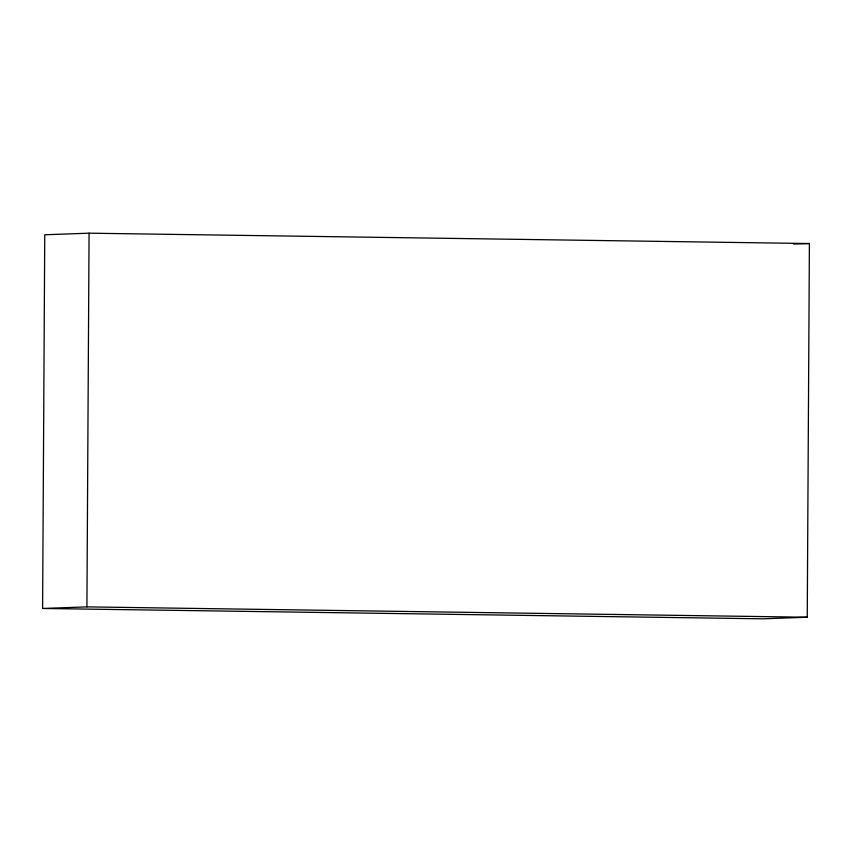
<?xml version="1.0" encoding="UTF-8"?>
<svg xmlns="http://www.w3.org/2000/svg" width="852" height="852" viewBox="0 0 852 852"><rect width="100%" height="100%" fill="white"/><g stroke="black" fill="none" stroke-linecap="round" stroke-linejoin="round"><path stroke-width="1.28" d="M42.6 608.466L44.751 234.769L89.066 233.182L809.4 243.534L807.249 617.231L762.934 618.818L42.6 608.466L86.915 606.88L807.249 617.231M86.915 606.88L89.066 233.182M793.766 244.087L809.4 243.534"/></g></svg>
